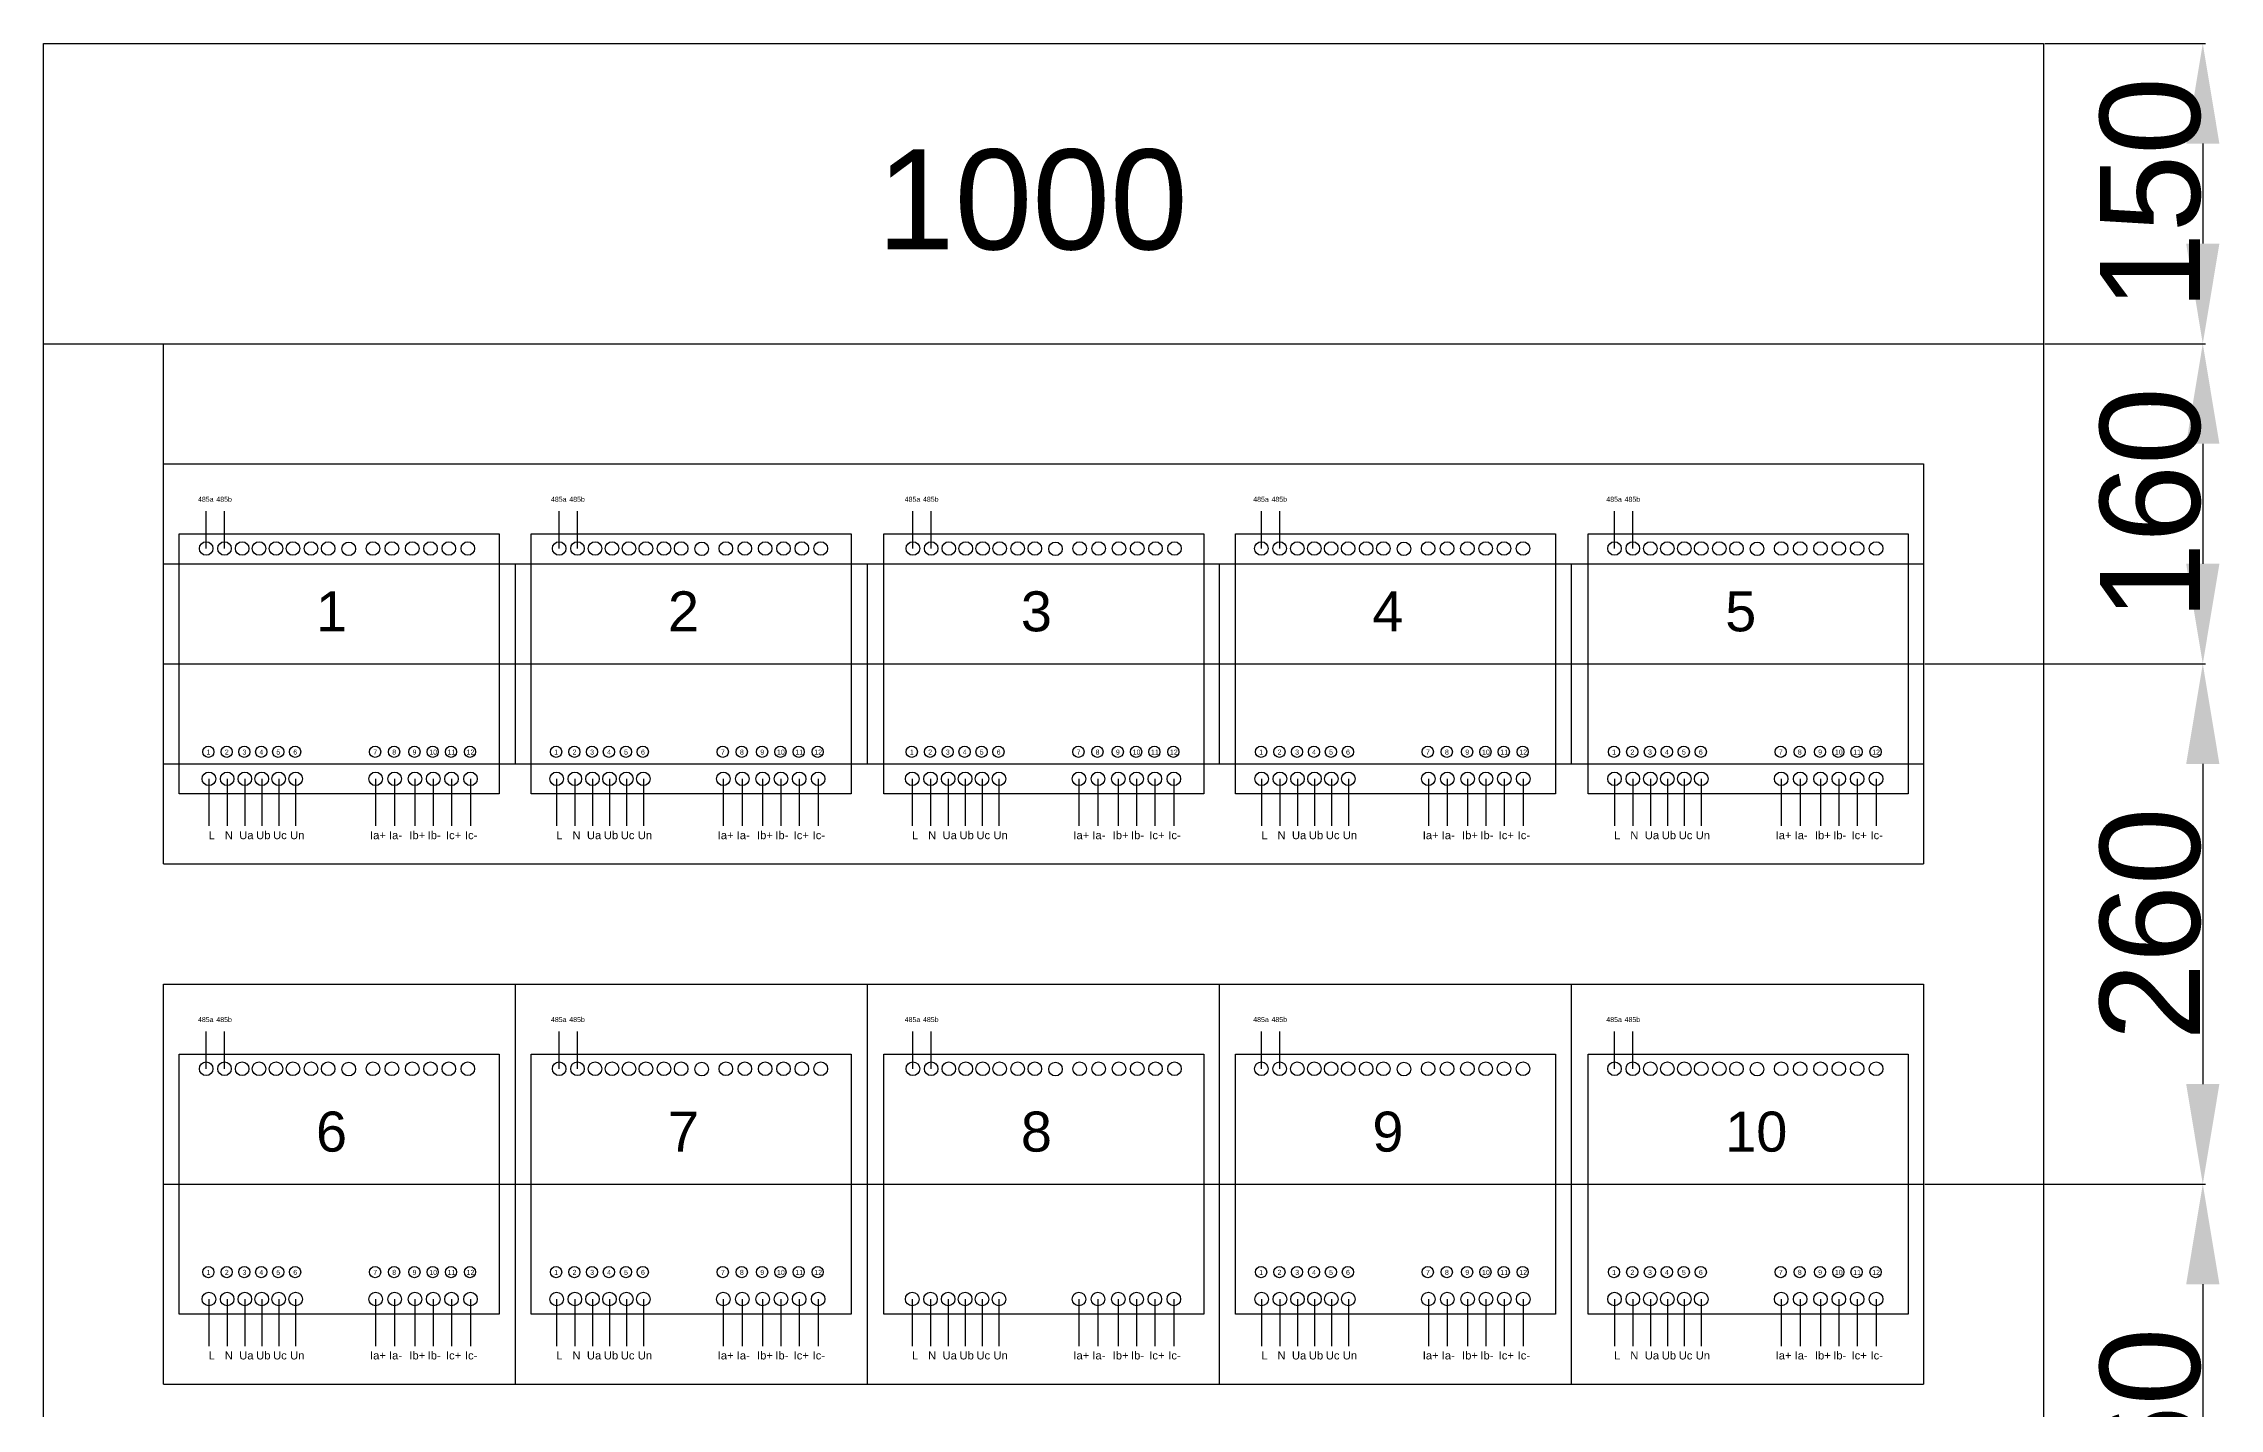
# Model space of a CAD drawing. Header units: millimetres. Extents: x 4250 to 10506, y 600 to 2800.
# Drawn here: x 4304 to 5392, y 2118 to 2800 of the extents above; entities that cross this region are included whole.
import ezdxf

# ---------------------------------------------------------------- set-up
doc = ezdxf.new("R2010")
doc.units = ezdxf.units.MM
doc.styles.get("Standard").update_dxf_attribs({"font": 'arial.ttf'})
doc.dimstyles.new('ISO-25', dxfattribs={"dimtxt": 2.5, "dimasz": 2.5, "dimexe": 1.25, "dimexo": 0.625, "dimtad": 1, "dimtxsty": 'Standard', "dimcen": 2.5, "dimadec": 0, "dimazin": 0, "dimtfac": 1, "dimtmove": 0, "dimatfit": 3, "dimfxl": 1, "dimarcsym": 0})

# ---------------------------------------------------------------- blocks, each defined once
blk = doc.blocks.new('*D3')
at = {"color": 0, "lineweight": -2, "transparency": 16777216}
for p, q in [((5304.4, 2799.8), (5384.6, 2799.8)), ((5383.3, 2749.8), (5383.3, 2699.8)), ((5304.4, 2649.8), (5384.6, 2649.8))]:
    blk.add_line(p, q, dxfattribs=at)
at = {"color": 0, "transparency": 16777216}
for points in [[(5375, 2749.8), (5391.6, 2749.8), (5383.3, 2799.8)], [(5375, 2699.8), (5391.6, 2699.8), (5383.3, 2649.8)]]:
    blk.add_solid(points, dxfattribs=at)
at = {"layer": 'Defpoints', "color": 0, "transparency": 16777216}
for p in [(5303.7, 2799.8), (5303.7, 2649.8), (5383.3, 2649.8)]:
    blk.add_point(p, dxfattribs=at)
at = {"color": 0, "transparency": 16777216, "insert": (5357.2, 2724.8), "char_height": 50, "attachment_point": 5, "rotation": 90}
blk.add_mtext('150', dxfattribs=at)
blk = doc.blocks.new('*D4')
at = {"color": 0, "lineweight": -2, "transparency": 16777216}
for p, q in [((5304.4, 2649.8), (5384.6, 2649.8)), ((5383.3, 2599.8), (5383.3, 2539.8)), ((5244.4, 2489.8), (5384.6, 2489.8))]:
    blk.add_line(p, q, dxfattribs=at)
at = {"color": 0, "transparency": 16777216}
for points in [[(5375, 2599.8), (5391.6, 2599.8), (5383.3, 2649.8)], [(5375, 2539.8), (5391.6, 2539.8), (5383.3, 2489.8)]]:
    blk.add_solid(points, dxfattribs=at)
at = {"layer": 'Defpoints', "color": 0, "transparency": 16777216}
for p in [(5303.7, 2649.8), (5243.7, 2489.8), (5383.3, 2489.8)]:
    blk.add_point(p, dxfattribs=at)
at = {"color": 0, "transparency": 16777216, "insert": (5357.2, 2569.8), "char_height": 50, "attachment_point": 5, "rotation": 90}
blk.add_mtext('160', dxfattribs=at)
blk = doc.blocks.new('*D5')
at = {"color": 0, "lineweight": -2, "transparency": 16777216}
for p, q in [((5244.4, 2489.8), (5384.6, 2489.8)), ((5383.3, 2439.8), (5383.3, 2279.8)), ((5244.4, 2229.8), (5384.6, 2229.8))]:
    blk.add_line(p, q, dxfattribs=at)
at = {"color": 0, "transparency": 16777216}
for points in [[(5375, 2439.8), (5391.6, 2439.8), (5383.3, 2489.8)], [(5375, 2279.8), (5391.6, 2279.8), (5383.3, 2229.8)]]:
    blk.add_solid(points, dxfattribs=at)
at = {"layer": 'Defpoints', "color": 0, "transparency": 16777216}
for p in [(5243.7, 2489.8), (5243.7, 2229.8), (5383.3, 2229.8)]:
    blk.add_point(p, dxfattribs=at)
at = {"color": 0, "transparency": 16777216, "insert": (5357.2, 2359.8), "char_height": 50, "attachment_point": 5, "rotation": 90}
blk.add_mtext('260', dxfattribs=at)
blk = doc.blocks.new('*D6')
at = {"color": 0, "lineweight": -2, "transparency": 16777216}
for p, q in [((5244.4, 2229.8), (5384.6, 2229.8)), ((5383.3, 2179.8), (5383.3, 2019.8)), ((5244.4, 1969.8), (5384.6, 1969.8))]:
    blk.add_line(p, q, dxfattribs=at)
at = {"color": 0, "transparency": 16777216}
for points in [[(5375, 2179.8), (5391.6, 2179.8), (5383.3, 2229.8)], [(5375, 2019.8), (5391.6, 2019.8), (5383.3, 1969.8)]]:
    blk.add_solid(points, dxfattribs=at)
at = {"layer": 'Defpoints', "color": 0, "transparency": 16777216}
for p in [(5243.7, 2229.8), (5243.7, 1969.8), (5383.3, 1969.8)]:
    blk.add_point(p, dxfattribs=at)
at = {"color": 0, "transparency": 16777216, "insert": (5357.2, 2099.8), "char_height": 50, "attachment_point": 5, "rotation": 90}
blk.add_mtext('260', dxfattribs=at)

msp = doc.modelspace()

# ---------------------------------------------------------------- linework, layer by layer
for p, q in [((4303.727, 599.808), (4303.727, 2799.808)), ((4303.727, 2799.808), (5303.727, 2799.808)), ((5303.727, 2799.808), (5303.727, 599.808)), ((4303.727, 2649.808), (5303.727, 2649.808)), ((4363.727, 2389.808), (4363.727, 2649.808)), ((4363.727, 2589.808), (5243.727, 2589.808)), ((5243.727, 2589.808), (5243.727, 2389.808)), ((4385.064, 2547.452), (4385.064, 2566.142)), ((4394.213, 2547.452), (4394.213, 2566.142)), ((4561.529, 2547.452), (4561.529, 2566.142)), ((4570.678, 2547.452), (4570.678, 2566.142)), ((4738.387, 2547.452), (4738.387, 2566.142)), ((4747.536, 2547.452), (4747.536, 2566.142)), ((4912.628, 2547.452), (4912.628, 2566.142)), ((4921.777, 2547.452), (4921.777, 2566.142)), ((5089.162, 2547.452), (5089.162, 2566.142)), ((5098.311, 2547.452), (5098.311, 2566.142)), ((4371.485, 2424.808), (4371.485, 2554.808)), ((4371.485, 2554.808), (4531.485, 2554.808)), ((4531.485, 2554.808), (4531.485, 2424.808)), ((4547.454, 2424.808), (4547.454, 2554.808)), ((4547.454, 2554.808), (4707.454, 2554.808)), ((4707.454, 2554.808), (4707.454, 2424.808)), ((4723.91, 2424.808), (4723.91, 2554.808)), ((4723.91, 2554.808), (4883.91, 2554.808)), ((4883.91, 2554.808), (4883.91, 2424.808)), ((4899.641, 2424.808), (4899.641, 2554.808)), ((4899.641, 2554.808), (5059.641, 2554.808)), ((5059.641, 2554.808), (5059.641, 2424.808)), ((5076.053, 2424.808), (5076.053, 2554.808)), ((5076.053, 2554.808), (5236.053, 2554.808)), ((5236.053, 2554.808), (5236.053, 2424.808)), ((4363.727, 2539.808), (5243.727, 2539.808)), ((4539.727, 2439.808), (4539.727, 2539.808)), ((4715.727, 2439.808), (4715.727, 2539.808)), ((4891.727, 2439.808), (4891.727, 2539.808)), ((5067.727, 2439.808), (5067.727, 2539.808)), ((4363.727, 2489.808), (5243.727, 2489.808)), ((4363.727, 2439.808), (5243.727, 2439.808)), ((4386.409, 2432.362), (4386.409, 2408.782)), ((4395.558, 2432.362), (4395.558, 2408.782)), ((4404.369, 2432.362), (4404.369, 2408.782)), ((4412.84, 2432.362), (4412.84, 2408.782)), ((4421.312, 2432.362), (4421.312, 2408.782)), ((4429.783, 2432.362), (4429.783, 2408.782)), ((4469.768, 2432.362), (4469.768, 2408.782)), ((4479.257, 2432.362), (4479.257, 2408.782)), ((4489.422, 2432.362), (4489.422, 2408.782)), ((4498.572, 2432.362), (4498.572, 2408.782)), ((4507.721, 2432.362), (4507.721, 2408.782)), ((4517.209, 2432.362), (4517.209, 2408.782)), ((4560.244, 2432.362), (4560.244, 2408.782)), ((4569.393, 2432.362), (4569.393, 2408.782)), ((4578.203, 2432.362), (4578.203, 2408.782)), ((4586.675, 2432.362), (4586.675, 2408.782)), ((4595.146, 2432.362), (4595.146, 2408.782)), ((4603.618, 2432.362), (4603.618, 2408.782)), ((4643.603, 2432.362), (4643.603, 2408.782)), ((4653.091, 2432.362), (4653.091, 2408.782)), ((4663.257, 2432.362), (4663.257, 2408.782)), ((4672.406, 2432.362), (4672.406, 2408.782)), ((4681.555, 2432.362), (4681.555, 2408.782)), ((4691.043, 2432.362), (4691.043, 2408.782)), ((4738.063, 2432.362), (4738.063, 2408.782)), ((4747.212, 2432.362), (4747.212, 2408.782)), ((4756.022, 2432.362), (4756.022, 2408.782)), ((4764.494, 2432.362), (4764.494, 2408.782)), ((4772.965, 2432.362), (4772.965, 2408.782)), ((4781.437, 2432.362), (4781.437, 2408.782)), ((4821.422, 2432.362), (4821.422, 2408.782)), ((4830.91, 2432.362), (4830.91, 2408.782)), ((4841.076, 2432.362), (4841.076, 2408.782)), ((4850.225, 2432.362), (4850.225, 2408.782)), ((4859.374, 2432.362), (4859.374, 2408.782)), ((4868.862, 2432.362), (4868.862, 2408.782)), ((4912.736, 2432.362), (4912.736, 2408.782)), ((4921.885, 2432.362), (4921.885, 2408.782)), ((4930.696, 2432.362), (4930.696, 2408.782)), ((4939.167, 2432.362), (4939.167, 2408.782)), ((4947.639, 2432.362), (4947.639, 2408.782)), ((4956.11, 2432.362), (4956.11, 2408.782)), ((4996.096, 2432.362), (4996.096, 2408.782)), ((5005.584, 2432.362), (5005.584, 2408.782)), ((5015.749, 2432.362), (5015.749, 2408.782)), ((5024.899, 2432.362), (5024.899, 2408.782)), ((5034.048, 2432.362), (5034.048, 2408.782)), ((5043.536, 2432.362), (5043.536, 2408.782)), ((5089.162, 2432.362), (5089.162, 2408.782)), ((5098.311, 2432.362), (5098.311, 2408.782)), ((5107.122, 2432.362), (5107.122, 2408.782)), ((5115.593, 2432.362), (5115.593, 2408.782)), ((5124.065, 2432.362), (5124.065, 2408.782)), ((5132.536, 2432.362), (5132.536, 2408.782)), ((5172.521, 2432.362), (5172.521, 2408.782)), ((5182.01, 2432.362), (5182.01, 2408.782)), ((5192.175, 2432.362), (5192.175, 2408.782)), ((5201.324, 2432.362), (5201.324, 2408.782)), ((5210.474, 2432.362), (5210.474, 2408.782)), ((5219.962, 2432.362), (5219.962, 2408.782)), ((4531.485, 2424.808), (4371.485, 2424.808)), ((4707.454, 2424.808), (4547.454, 2424.808)), ((4883.91, 2424.808), (4723.91, 2424.808)), ((5059.641, 2424.808), (4899.641, 2424.808)), ((5236.053, 2424.808), (5076.053, 2424.808)), ((4363.727, 2389.808), (5243.727, 2389.808)), ((4363.727, 2129.808), (4363.727, 2329.808)), ((4363.727, 2329.808), (5243.727, 2329.808)), ((4539.727, 2129.808), (4539.727, 2329.808)), ((4715.727, 2129.808), (4715.727, 2329.808)), ((4891.727, 2129.808), (4891.727, 2329.808)), ((5067.727, 2129.808), (5067.727, 2329.808)), ((5243.727, 2329.808), (5243.727, 2129.808)), ((4385.064, 2287.452), (4385.064, 2306.142)), ((4394.213, 2287.452), (4394.213, 2306.142)), ((4561.529, 2287.452), (4561.529, 2306.142)), ((4570.678, 2287.452), (4570.678, 2306.142)), ((4738.387, 2287.452), (4738.387, 2306.142)), ((4747.536, 2287.452), (4747.536, 2306.142)), ((4912.628, 2287.452), (4912.628, 2306.142)), ((4921.777, 2287.452), (4921.777, 2306.142)), ((5089.162, 2287.452), (5089.162, 2306.142)), ((5098.311, 2287.452), (5098.311, 2306.142)), ((4371.485, 2164.808), (4371.485, 2294.808)), ((4371.485, 2294.808), (4531.485, 2294.808)), ((4371.485, 2294.808), (4531.485, 2294.808)), ((4531.485, 2294.808), (4531.485, 2164.808)), ((4531.485, 2294.808), (4531.485, 2164.808)), ((4547.454, 2164.808), (4547.454, 2294.808)), ((4547.454, 2294.808), (4707.454, 2294.808)), ((4707.454, 2294.808), (4707.454, 2164.808)), ((4723.91, 2164.808), (4723.91, 2294.808)), ((4723.91, 2294.808), (4883.91, 2294.808)), ((4883.91, 2294.808), (4883.91, 2164.808)), ((4899.641, 2164.808), (4899.641, 2294.808)), ((4899.641, 2294.808), (5059.641, 2294.808)), ((5059.641, 2294.808), (5059.641, 2164.808)), ((5076.053, 2164.808), (5076.053, 2294.808)), ((5076.053, 2294.808), (5236.053, 2294.808)), ((5236.053, 2294.808), (5236.053, 2164.808)), ((4539.727, 2179.808), (4539.727, 2279.808)), ((4715.727, 2179.808), (4715.727, 2279.808)), ((4891.727, 2179.808), (4891.727, 2279.808)), ((5067.727, 2179.808), (5067.727, 2279.808)), ((4363.727, 2229.808), (5243.727, 2229.808)), ((4386.409, 2172.362), (4386.409, 2148.782)), ((4395.558, 2172.362), (4395.558, 2148.782)), ((4404.369, 2172.362), (4404.369, 2148.782)), ((4412.84, 2172.362), (4412.84, 2148.782)), ((4421.312, 2172.362), (4421.312, 2148.782)), ((4429.783, 2172.362), (4429.783, 2148.782)), ((4469.768, 2172.362), (4469.768, 2148.782)), ((4479.257, 2172.362), (4479.257, 2148.782)), ((4489.422, 2172.362), (4489.422, 2148.782)), ((4498.572, 2172.362), (4498.572, 2148.782)), ((4507.721, 2172.362), (4507.721, 2148.782)), ((4517.209, 2172.362), (4517.209, 2148.782)), ((4560.244, 2172.362), (4560.244, 2148.782)), ((4569.393, 2172.362), (4569.393, 2148.782)), ((4578.203, 2172.362), (4578.203, 2148.782)), ((4586.675, 2172.362), (4586.675, 2148.782)), ((4595.146, 2172.362), (4595.146, 2148.782)), ((4603.618, 2172.362), (4603.618, 2148.782)), ((4643.603, 2172.362), (4643.603, 2148.782)), ((4653.091, 2172.362), (4653.091, 2148.782)), ((4663.257, 2172.362), (4663.257, 2148.782)), ((4672.406, 2172.362), (4672.406, 2148.782)), ((4681.555, 2172.362), (4681.555, 2148.782)), ((4691.043, 2172.362), (4691.043, 2148.782)), ((4738.063, 2172.362), (4738.063, 2148.782)), ((4747.212, 2172.362), (4747.212, 2148.782)), ((4756.022, 2172.362), (4756.022, 2148.782)), ((4764.494, 2172.362), (4764.494, 2148.782)), ((4772.965, 2172.362), (4772.965, 2148.782)), ((4781.437, 2172.362), (4781.437, 2148.782)), ((4821.422, 2172.362), (4821.422, 2148.782)), ((4830.91, 2172.362), (4830.91, 2148.782)), ((4841.076, 2172.362), (4841.076, 2148.782)), ((4850.225, 2172.362), (4850.225, 2148.782)), ((4859.374, 2172.362), (4859.374, 2148.782)), ((4868.862, 2172.362), (4868.862, 2148.782)), ((4912.736, 2172.362), (4912.736, 2148.782)), ((4921.885, 2172.362), (4921.885, 2148.782)), ((4930.696, 2172.362), (4930.696, 2148.782)), ((4939.167, 2172.362), (4939.167, 2148.782)), ((4947.639, 2172.362), (4947.639, 2148.782)), ((4956.11, 2172.362), (4956.11, 2148.782)), ((4996.096, 2172.362), (4996.096, 2148.782)), ((5005.584, 2172.362), (5005.584, 2148.782)), ((5015.749, 2172.362), (5015.749, 2148.782)), ((5024.899, 2172.362), (5024.899, 2148.782)), ((5034.048, 2172.362), (5034.048, 2148.782)), ((5043.536, 2172.362), (5043.536, 2148.782)), ((5089.162, 2172.362), (5089.162, 2148.782)), ((5098.311, 2172.362), (5098.311, 2148.782)), ((5107.122, 2172.362), (5107.122, 2148.782)), ((5115.593, 2172.362), (5115.593, 2148.782)), ((5124.065, 2172.362), (5124.065, 2148.782)), ((5132.536, 2172.362), (5132.536, 2148.782)), ((5172.521, 2172.362), (5172.521, 2148.782)), ((5182.01, 2172.362), (5182.01, 2148.782)), ((5192.175, 2172.362), (5192.175, 2148.782)), ((5201.324, 2172.362), (5201.324, 2148.782)), ((5210.474, 2172.362), (5210.474, 2148.782)), ((5219.962, 2172.362), (5219.962, 2148.782)), ((4531.485, 2164.808), (4371.485, 2164.808)), ((4531.485, 2164.808), (4371.485, 2164.808)), ((4707.454, 2164.808), (4547.454, 2164.808)), ((4883.91, 2164.808), (4723.91, 2164.808)), ((5059.641, 2164.808), (4899.641, 2164.808)), ((5236.053, 2164.808), (5076.053, 2164.808)), ((4363.727, 2129.808), (5243.727, 2129.808))]:
    msp.add_line(p, q)
for centre, radius in [((4385.064, 2547.452), 3.389), ((4394.213, 2547.452), 3.389), ((4403.023, 2547.452), 3.389), ((4411.495, 2547.452), 3.389), ((4419.966, 2547.452), 3.389), ((4428.438, 2547.452), 3.389), ((4437.469, 2547.452), 3.389), ((4446.046, 2547.452), 3.389), ((4456.339, 2547.28), 3.389), ((4468.423, 2547.452), 3.389), ((4477.911, 2547.452), 3.389), ((4488.077, 2547.452), 3.389), ((4497.226, 2547.452), 3.389), ((4506.375, 2547.452), 3.389), ((4515.863, 2547.452), 3.389), ((4561.529, 2547.452), 3.389), ((4570.678, 2547.452), 3.389), ((4579.489, 2547.452), 3.389), ((4587.96, 2547.452), 3.389), ((4596.431, 2547.452), 3.389), ((4604.903, 2547.452), 3.389), ((4613.934, 2547.452), 3.389), ((4622.512, 2547.452), 3.389), ((4632.804, 2547.28), 3.389), ((4644.888, 2547.452), 3.389), ((4654.376, 2547.452), 3.389), ((4664.542, 2547.452), 3.389), ((4673.691, 2547.452), 3.389), ((4682.841, 2547.452), 3.389), ((4692.329, 2547.452), 3.389), ((4738.387, 2547.452), 3.389), ((4747.536, 2547.452), 3.389), ((4756.346, 2547.452), 3.389), ((4764.818, 2547.452), 3.389), ((4773.289, 2547.452), 3.389), ((4781.76, 2547.452), 3.389), ((4790.792, 2547.452), 3.389), ((4799.369, 2547.452), 3.389), ((4809.662, 2547.28), 3.389), ((4821.746, 2547.452), 3.389), ((4831.234, 2547.452), 3.389), ((4841.4, 2547.452), 3.389), ((4850.549, 2547.452), 3.389), ((4859.698, 2547.452), 3.389), ((4869.186, 2547.452), 3.389), ((4912.628, 2547.452), 3.389), ((4921.777, 2547.452), 3.389), ((4930.587, 2547.452), 3.389), ((4939.059, 2547.452), 3.389), ((4947.53, 2547.452), 3.389), ((4956.002, 2547.452), 3.389), ((4965.033, 2547.452), 3.389), ((4973.61, 2547.452), 3.389), ((4983.903, 2547.28), 3.389), ((4995.987, 2547.452), 3.389), ((5005.475, 2547.452), 3.389), ((5015.641, 2547.452), 3.389), ((5024.79, 2547.452), 3.389), ((5033.939, 2547.452), 3.389), ((5043.427, 2547.452), 3.389), ((5089.162, 2547.452), 3.389), ((5098.311, 2547.452), 3.389), ((5107.122, 2547.452), 3.389), ((5115.593, 2547.452), 3.389), ((5124.065, 2547.452), 3.389), ((5132.536, 2547.452), 3.389), ((5141.567, 2547.452), 3.389), ((5150.145, 2547.452), 3.389), ((5160.438, 2547.28), 3.389), ((5172.521, 2547.452), 3.389), ((5182.01, 2547.452), 3.389), ((5192.175, 2547.452), 3.389), ((5201.324, 2547.452), 3.389), ((5210.474, 2547.452), 3.389), ((5219.962, 2547.452), 3.389), ((4386.152, 2445.846), 2.807), ((4395.301, 2445.846), 2.807), ((4404.111, 2445.846), 2.807), ((4412.583, 2445.846), 2.807), ((4421.054, 2445.846), 2.807), ((4429.526, 2445.846), 2.807), ((4469.511, 2445.846), 2.807), ((4478.999, 2445.846), 2.807), ((4489.165, 2445.846), 2.807), ((4498.314, 2445.846), 2.807), ((4507.463, 2445.846), 2.807), ((4516.951, 2445.846), 2.807), ((4559.986, 2445.846), 2.807), ((4569.136, 2445.846), 2.807), ((4577.946, 2445.846), 2.807), ((4586.417, 2445.846), 2.807), ((4594.889, 2445.846), 2.807), ((4603.36, 2445.846), 2.807), ((4643.346, 2445.846), 2.807), ((4652.834, 2445.846), 2.807), ((4663, 2445.846), 2.807), ((4672.149, 2445.846), 2.807), ((4681.298, 2445.846), 2.807), ((4690.786, 2445.846), 2.807), ((4737.805, 2445.846), 2.807), ((4746.955, 2445.846), 2.807), ((4755.765, 2445.846), 2.807), ((4764.236, 2445.846), 2.807), ((4772.708, 2445.846), 2.807), ((4781.179, 2445.846), 2.807), ((4821.165, 2445.846), 2.807), ((4830.653, 2445.846), 2.807), ((4840.819, 2445.846), 2.807), ((4849.968, 2445.846), 2.807), ((4859.117, 2445.846), 2.807), ((4868.605, 2445.846), 2.807), ((4912.479, 2445.846), 2.807), ((4921.628, 2445.846), 2.807), ((4930.438, 2445.846), 2.807), ((4938.91, 2445.846), 2.807), ((4947.381, 2445.846), 2.807), ((4955.853, 2445.846), 2.807), ((4995.838, 2445.846), 2.807), ((5005.326, 2445.846), 2.807), ((5015.492, 2445.846), 2.807), ((5024.641, 2445.846), 2.807), ((5033.79, 2445.846), 2.807), ((5043.278, 2445.846), 2.807), ((5088.905, 2445.846), 2.807), ((5098.054, 2445.846), 2.807), ((5106.864, 2445.846), 2.807), ((5115.336, 2445.846), 2.807), ((5123.807, 2445.846), 2.807), ((5132.279, 2445.846), 2.807), ((5172.264, 2445.846), 2.807), ((5181.752, 2445.846), 2.807), ((5191.918, 2445.846), 2.807), ((5201.067, 2445.846), 2.807), ((5210.216, 2445.846), 2.807), ((5219.704, 2445.846), 2.807), ((4386.409, 2432.362), 3.389), ((4395.558, 2432.362), 3.389), ((4404.369, 2432.362), 3.389), ((4412.84, 2432.362), 3.389), ((4421.312, 2432.362), 3.389), ((4429.783, 2432.362), 3.389), ((4469.768, 2432.362), 3.389), ((4479.257, 2432.362), 3.389), ((4489.422, 2432.362), 3.389), ((4498.572, 2432.362), 3.389), ((4507.721, 2432.362), 3.389), ((4517.209, 2432.362), 3.389), ((4560.244, 2432.362), 3.389), ((4569.393, 2432.362), 3.389), ((4578.203, 2432.362), 3.389), ((4586.675, 2432.362), 3.389), ((4595.146, 2432.362), 3.389), ((4603.618, 2432.362), 3.389), ((4643.603, 2432.362), 3.389), ((4653.091, 2432.362), 3.389), ((4663.257, 2432.362), 3.389), ((4672.406, 2432.362), 3.389), ((4681.555, 2432.362), 3.389), ((4691.043, 2432.362), 3.389), ((4738.063, 2432.362), 3.389), ((4747.212, 2432.362), 3.389), ((4756.022, 2432.362), 3.389), ((4764.494, 2432.362), 3.389), ((4772.965, 2432.362), 3.389), ((4781.437, 2432.362), 3.389), ((4821.422, 2432.362), 3.389), ((4830.91, 2432.362), 3.389), ((4841.076, 2432.362), 3.389), ((4850.225, 2432.362), 3.389), ((4859.374, 2432.362), 3.389), ((4868.862, 2432.362), 3.389), ((4912.736, 2432.362), 3.389), ((4921.885, 2432.362), 3.389), ((4930.696, 2432.362), 3.389), ((4939.167, 2432.362), 3.389), ((4947.639, 2432.362), 3.389), ((4956.11, 2432.362), 3.389), ((4996.096, 2432.362), 3.389), ((5005.584, 2432.362), 3.389), ((5015.749, 2432.362), 3.389), ((5024.899, 2432.362), 3.389), ((5034.048, 2432.362), 3.389), ((5043.536, 2432.362), 3.389), ((5089.162, 2432.362), 3.389), ((5098.311, 2432.362), 3.389), ((5107.122, 2432.362), 3.389), ((5115.593, 2432.362), 3.389), ((5124.065, 2432.362), 3.389), ((5132.536, 2432.362), 3.389), ((5172.521, 2432.362), 3.389), ((5182.01, 2432.362), 3.389), ((5192.175, 2432.362), 3.389), ((5201.324, 2432.362), 3.389), ((5210.474, 2432.362), 3.389), ((5219.962, 2432.362), 3.389), ((4385.064, 2287.452), 3.389), ((4394.213, 2287.452), 3.389), ((4403.023, 2287.452), 3.389), ((4411.495, 2287.452), 3.389), ((4419.966, 2287.452), 3.389), ((4428.438, 2287.452), 3.389), ((4437.469, 2287.452), 3.389), ((4446.046, 2287.452), 3.389), ((4456.339, 2287.28), 3.389), ((4468.423, 2287.452), 3.389), ((4477.911, 2287.452), 3.389), ((4488.077, 2287.452), 3.389), ((4497.226, 2287.452), 3.389), ((4506.375, 2287.452), 3.389), ((4515.863, 2287.452), 3.389), ((4561.529, 2287.452), 3.389), ((4570.678, 2287.452), 3.389), ((4579.489, 2287.452), 3.389), ((4587.96, 2287.452), 3.389), ((4596.431, 2287.452), 3.389), ((4604.903, 2287.452), 3.389), ((4613.934, 2287.452), 3.389), ((4622.512, 2287.452), 3.389), ((4632.804, 2287.28), 3.389), ((4644.888, 2287.452), 3.389), ((4654.376, 2287.452), 3.389), ((4664.542, 2287.452), 3.389), ((4673.691, 2287.452), 3.389), ((4682.841, 2287.452), 3.389), ((4692.329, 2287.452), 3.389), ((4738.387, 2287.452), 3.389), ((4747.536, 2287.452), 3.389), ((4756.346, 2287.452), 3.389), ((4764.818, 2287.452), 3.389), ((4773.289, 2287.452), 3.389), ((4781.76, 2287.452), 3.389), ((4790.792, 2287.452), 3.389), ((4799.369, 2287.452), 3.389), ((4809.662, 2287.28), 3.389), ((4821.746, 2287.452), 3.389), ((4831.234, 2287.452), 3.389), ((4841.4, 2287.452), 3.389), ((4850.549, 2287.452), 3.389), ((4859.698, 2287.452), 3.389), ((4869.186, 2287.452), 3.389), ((4912.628, 2287.452), 3.389), ((4921.777, 2287.452), 3.389), ((4930.587, 2287.452), 3.389), ((4939.059, 2287.452), 3.389), ((4947.53, 2287.452), 3.389), ((4956.002, 2287.452), 3.389), ((4965.033, 2287.452), 3.389), ((4973.61, 2287.452), 3.389), ((4983.903, 2287.28), 3.389), ((4995.987, 2287.452), 3.389), ((5005.475, 2287.452), 3.389), ((5015.641, 2287.452), 3.389), ((5024.79, 2287.452), 3.389), ((5033.939, 2287.452), 3.389), ((5043.427, 2287.452), 3.389), ((5089.162, 2287.452), 3.389), ((5098.311, 2287.452), 3.389), ((5107.122, 2287.452), 3.389), ((5115.593, 2287.452), 3.389), ((5124.065, 2287.452), 3.389), ((5132.536, 2287.452), 3.389), ((5141.567, 2287.452), 3.389), ((5150.145, 2287.452), 3.389), ((5160.438, 2287.28), 3.389), ((5172.521, 2287.452), 3.389), ((5182.01, 2287.452), 3.389), ((5192.175, 2287.452), 3.389), ((5201.324, 2287.452), 3.389), ((5210.474, 2287.452), 3.389), ((5219.962, 2287.452), 3.389), ((4386.152, 2185.846), 2.807), ((4395.301, 2185.846), 2.807), ((4404.111, 2185.846), 2.807), ((4412.583, 2185.846), 2.807), ((4421.054, 2185.846), 2.807), ((4429.526, 2185.846), 2.807), ((4469.511, 2185.846), 2.807), ((4478.999, 2185.846), 2.807), ((4489.165, 2185.846), 2.807), ((4498.314, 2185.846), 2.807), ((4507.463, 2185.846), 2.807), ((4516.951, 2185.846), 2.807), ((4559.986, 2185.846), 2.807), ((4569.136, 2185.846), 2.807), ((4577.946, 2185.846), 2.807), ((4586.417, 2185.846), 2.807), ((4594.889, 2185.846), 2.807), ((4603.36, 2185.846), 2.807), ((4643.346, 2185.846), 2.807), ((4652.834, 2185.846), 2.807), ((4663, 2185.846), 2.807), ((4672.149, 2185.846), 2.807), ((4681.298, 2185.846), 2.807), ((4690.786, 2185.846), 2.807), ((4912.479, 2185.846), 2.807), ((4921.628, 2185.846), 2.807), ((4930.438, 2185.846), 2.807), ((4938.91, 2185.846), 2.807), ((4947.381, 2185.846), 2.807), ((4955.853, 2185.846), 2.807), ((4995.838, 2185.846), 2.807), ((5005.326, 2185.846), 2.807), ((5015.492, 2185.846), 2.807), ((5024.641, 2185.846), 2.807), ((5033.79, 2185.846), 2.807), ((5043.278, 2185.846), 2.807), ((5088.905, 2185.846), 2.807), ((5098.054, 2185.846), 2.807), ((5106.864, 2185.846), 2.807), ((5115.336, 2185.846), 2.807), ((5123.807, 2185.846), 2.807), ((5132.279, 2185.846), 2.807), ((5172.264, 2185.846), 2.807), ((5181.752, 2185.846), 2.807), ((5191.918, 2185.846), 2.807), ((5201.067, 2185.846), 2.807), ((5210.216, 2185.846), 2.807), ((5219.704, 2185.846), 2.807), ((4386.409, 2172.362), 3.389), ((4395.558, 2172.362), 3.389), ((4404.369, 2172.362), 3.389), ((4412.84, 2172.362), 3.389), ((4421.312, 2172.362), 3.389), ((4429.783, 2172.362), 3.389), ((4469.768, 2172.362), 3.389), ((4479.257, 2172.362), 3.389), ((4489.422, 2172.362), 3.389), ((4498.572, 2172.362), 3.389), ((4507.721, 2172.362), 3.389), ((4517.209, 2172.362), 3.389), ((4560.244, 2172.362), 3.389), ((4569.393, 2172.362), 3.389), ((4578.203, 2172.362), 3.389), ((4586.675, 2172.362), 3.389), ((4595.146, 2172.362), 3.389), ((4603.618, 2172.362), 3.389), ((4643.603, 2172.362), 3.389), ((4653.091, 2172.362), 3.389), ((4663.257, 2172.362), 3.389), ((4672.406, 2172.362), 3.389), ((4681.555, 2172.362), 3.389), ((4691.043, 2172.362), 3.389), ((4738.063, 2172.362), 3.389), ((4747.212, 2172.362), 3.389), ((4756.022, 2172.362), 3.389), ((4764.494, 2172.362), 3.389), ((4772.965, 2172.362), 3.389), ((4781.437, 2172.362), 3.389), ((4821.422, 2172.362), 3.389), ((4830.91, 2172.362), 3.389), ((4841.076, 2172.362), 3.389), ((4850.225, 2172.362), 3.389), ((4859.374, 2172.362), 3.389), ((4868.862, 2172.362), 3.389), ((4912.736, 2172.362), 3.389), ((4921.885, 2172.362), 3.389), ((4930.696, 2172.362), 3.389), ((4939.167, 2172.362), 3.389), ((4947.639, 2172.362), 3.389), ((4956.11, 2172.362), 3.389), ((4996.096, 2172.362), 3.389), ((5005.584, 2172.362), 3.389), ((5015.749, 2172.362), 3.389), ((5024.899, 2172.362), 3.389), ((5034.048, 2172.362), 3.389), ((5043.536, 2172.362), 3.389), ((5089.162, 2172.362), 3.389), ((5098.311, 2172.362), 3.389), ((5107.122, 2172.362), 3.389), ((5115.593, 2172.362), 3.389), ((5124.065, 2172.362), 3.389), ((5132.536, 2172.362), 3.389), ((5172.521, 2172.362), 3.389), ((5182.01, 2172.362), 3.389), ((5192.175, 2172.362), 3.389), ((5201.324, 2172.362), 3.389), ((5210.474, 2172.362), 3.389), ((5219.962, 2172.362), 3.389)]:
    msp.add_circle(centre, radius)

# ---------------------------------------------------------------- texts
at = {"attachment_point": 1}
for s, width, insert, char_height in [('485a', 6.08527, (4380.981, 2573.305), 2.5), ('485b', 6.08527, (4390.13, 2573.305), 2.5), ('485a', 6.08527, (4557.446, 2573.305), 2.5), ('485b', 6.08527, (4566.595, 2573.305), 2.5), ('485a', 6.08527, (4734.304, 2573.305), 2.5), ('485b', 6.08527, (4743.453, 2573.305), 2.5), ('485a', 6.08527, (4908.545, 2573.305), 2.5), ('485b', 6.08527, (4917.694, 2573.305), 2.5), ('485a', 6.08527, (5085.079, 2573.305), 2.5), ('485b', 6.08527, (5094.228, 2573.305), 2.5), ('1', 33.94934, (4439.956, 2526.051), 20), ('2', 33.94934, (4615.925, 2526.051), 20), ('3', 33.94934, (4792.381, 2526.051), 20), ('4', 33.94934, (4968.112, 2526.051), 20), ('5', 33.94934, (5144.524, 2526.051), 20), ('1', 3.30507, (4385.233, 2446.954), 2.5), ('2', 3.30507, (4394.382, 2446.954), 2.5), ('3', 3.30507, (4403.193, 2446.954), 2.5), ('4', 3.30507, (4411.664, 2446.954), 2.5), ('5', 3.30507, (4420.136, 2446.954), 2.5), ('6', 3.30507, (4428.607, 2446.954), 2.5), ('7', 3.30507, (4468.592, 2446.954), 2.5), ('8', 3.30507, (4478.08, 2446.954), 2.5), ('9', 3.30507, (4488.246, 2446.954), 2.5), ('10', 3.30507, (4496.619, 2446.954), 2.5), ('11', 3.30507, (4505.768, 2446.954), 2.5), ('12', 3.30507, (4515.256, 2446.954), 2.5), ('1', 3.30507, (4559.068, 2446.954), 2.5), ('2', 3.30507, (4568.217, 2446.954), 2.5), ('3', 3.30507, (4577.027, 2446.954), 2.5), ('4', 3.30507, (4585.499, 2446.954), 2.5), ('5', 3.30507, (4593.97, 2446.954), 2.5), ('6', 3.30507, (4602.442, 2446.954), 2.5), ('7', 3.30507, (4642.427, 2446.954), 2.5), ('8', 3.30507, (4651.915, 2446.954), 2.5), ('9', 3.30507, (4662.081, 2446.954), 2.5), ('10', 3.30507, (4670.454, 2446.954), 2.5), ('11', 3.30507, (4679.603, 2446.954), 2.5), ('12', 3.30507, (4689.091, 2446.954), 2.5), ('1', 3.30507, (4736.887, 2446.954), 2.5), ('2', 3.30507, (4746.036, 2446.954), 2.5), ('3', 3.30507, (4754.846, 2446.954), 2.5), ('4', 3.30507, (4763.318, 2446.954), 2.5), ('5', 3.30507, (4771.789, 2446.954), 2.5), ('6', 3.30507, (4780.261, 2446.954), 2.5), ('7', 3.30507, (4820.246, 2446.954), 2.5), ('8', 3.30507, (4829.734, 2446.954), 2.5), ('9', 3.30507, (4839.9, 2446.954), 2.5), ('10', 3.30507, (4848.273, 2446.954), 2.5), ('11', 3.30507, (4857.422, 2446.954), 2.5), ('12', 3.30507, (4866.91, 2446.954), 2.5), ('1', 3.30507, (4911.56, 2446.954), 2.5), ('2', 3.30507, (4920.709, 2446.954), 2.5), ('3', 3.30507, (4929.52, 2446.954), 2.5), ('4', 3.30507, (4937.991, 2446.954), 2.5), ('5', 3.30507, (4946.463, 2446.954), 2.5), ('6', 3.30507, (4954.934, 2446.954), 2.5), ('7', 3.30507, (4994.919, 2446.954), 2.5), ('8', 3.30507, (5004.407, 2446.954), 2.5), ('9', 3.30507, (5014.573, 2446.954), 2.5), ('10', 3.30507, (5022.946, 2446.954), 2.5), ('11', 3.30507, (5032.095, 2446.954), 2.5), ('12', 3.30507, (5041.583, 2446.954), 2.5), ('1', 3.30507, (5087.986, 2446.954), 2.5), ('2', 3.30507, (5097.135, 2446.954), 2.5), ('3', 3.30507, (5105.946, 2446.954), 2.5), ('4', 3.30507, (5114.417, 2446.954), 2.5), ('5', 3.30507, (5122.888, 2446.954), 2.5), ('6', 3.30507, (5131.36, 2446.954), 2.5), ('7', 3.30507, (5171.345, 2446.954), 2.5), ('8', 3.30507, (5180.833, 2446.954), 2.5), ('9', 3.30507, (5190.999, 2446.954), 2.5), ('10', 3.30507, (5199.372, 2446.954), 2.5), ('11', 3.30507, (5208.521, 2446.954), 2.5), ('12', 3.30507, (5218.009, 2446.954), 2.5), ('L', 6.08527, (4386.268, 2406.183), 4), ('N', 6.08527, (4394.316, 2406.183), 4), ('Ua', 6.08527, (4401.585, 2406.183), 4), ('Ub', 6.08527, (4410.057, 2406.183), 4), ('Uc', 6.08527, (4418.528, 2406.183), 4), ('Un', 6.08527, (4427, 2406.183), 4), ('Ia+', 6.08527, (4466.985, 2406.183), 4), ('Ia-', 6.08527, (4476.473, 2406.183), 4), ('Ib+', 6.08527, (4486.639, 2406.183), 4), ('Ib-', 6.08527, (4495.788, 2406.183), 4), ('Ic+', 6.08527, (4504.937, 2406.183), 4), ('Ic-', 6.08527, (4514.425, 2406.183), 4), ('L', 6.08527, (4560.103, 2406.183), 4), ('N', 6.08527, (4568.151, 2406.183), 4), ('Ua', 6.08527, (4575.42, 2406.183), 4), ('Ub', 6.08527, (4583.891, 2406.183), 4), ('Uc', 6.08527, (4592.363, 2406.183), 4), ('Un', 6.08527, (4600.834, 2406.183), 4), ('Ia+', 6.08527, (4640.82, 2406.183), 4), ('Ia-', 6.08527, (4650.308, 2406.183), 4), ('Ib+', 6.08527, (4660.474, 2406.183), 4), ('Ib-', 6.08527, (4669.623, 2406.183), 4), ('Ic+', 6.08527, (4678.772, 2406.183), 4), ('Ic-', 6.08527, (4688.26, 2406.183), 4), ('L', 6.08527, (4737.922, 2406.183), 4), ('N', 6.08527, (4745.97, 2406.183), 4), ('Ua', 6.08527, (4753.239, 2406.183), 4), ('Ub', 6.08527, (4761.71, 2406.183), 4), ('Uc', 6.08527, (4770.182, 2406.183), 4), ('Un', 6.08527, (4778.653, 2406.183), 4), ('Ia+', 6.08527, (4818.639, 2406.183), 4), ('Ia-', 6.08527, (4828.127, 2406.183), 4), ('Ib+', 6.08527, (4838.293, 2406.183), 4), ('Ib-', 6.08527, (4847.442, 2406.183), 4), ('Ic+', 6.08527, (4856.591, 2406.183), 4), ('Ic-', 6.08527, (4866.079, 2406.183), 4), ('L', 6.08527, (4912.595, 2406.183), 4), ('N', 6.08527, (4920.644, 2406.183), 4), ('Ua', 6.08527, (4927.912, 2406.183), 4), ('Ub', 6.08527, (4936.384, 2406.183), 4), ('Uc', 6.08527, (4944.855, 2406.183), 4), ('Un', 6.08527, (4953.327, 2406.183), 4), ('Ia+', 6.08527, (4993.312, 2406.183), 4), ('Ia-', 6.08527, (5002.8, 2406.183), 4), ('Ib+', 6.08527, (5012.966, 2406.183), 4), ('Ib-', 6.08527, (5022.115, 2406.183), 4), ('Ic+', 6.08527, (5031.264, 2406.183), 4), ('Ic-', 6.08527, (5040.752, 2406.183), 4), ('L', 6.08527, (5089.021, 2406.183), 4), ('N', 6.08527, (5097.069, 2406.183), 4), ('Ua', 6.08527, (5104.338, 2406.183), 4), ('Ub', 6.08527, (5112.81, 2406.183), 4), ('Uc', 6.08527, (5121.281, 2406.183), 4), ('Un', 6.08527, (5129.753, 2406.183), 4), ('Ia+', 6.08527, (5169.738, 2406.183), 4), ('Ia-', 6.08527, (5179.226, 2406.183), 4), ('Ib+', 6.08527, (5189.392, 2406.183), 4), ('Ib-', 6.08527, (5198.541, 2406.183), 4), ('Ic+', 6.08527, (5207.69, 2406.183), 4), ('Ic-', 6.08527, (5217.178, 2406.183), 4), ('485a', 6.08527, (4380.981, 2313.305), 2.5), ('485b', 6.08527, (4390.13, 2313.305), 2.5), ('485a', 6.08527, (4557.446, 2313.305), 2.5), ('485b', 6.08527, (4566.595, 2313.305), 2.5), ('485a', 6.08527, (4734.304, 2313.305), 2.5), ('485b', 6.08527, (4743.453, 2313.305), 2.5), ('485a', 6.08527, (4908.545, 2313.305), 2.5), ('485b', 6.08527, (4917.694, 2313.305), 2.5), ('485a', 6.08527, (5085.079, 2313.305), 2.5), ('485b', 6.08527, (5094.228, 2313.305), 2.5), ('6', 33.94934, (4439.956, 2266.051), 20), ('7', 33.94934, (4615.925, 2266.051), 20), ('8', 33.94934, (4792.381, 2266.051), 20), ('9', 33.94934, (4968.112, 2266.051), 20), ('10', 33.94934, (5144.524, 2266.051), 20), ('1', 3.30507, (4385.233, 2186.954), 2.5), ('2', 3.30507, (4394.382, 2186.954), 2.5), ('3', 3.30507, (4403.193, 2186.954), 2.5), ('4', 3.30507, (4411.664, 2186.954), 2.5), ('5', 3.30507, (4420.136, 2186.954), 2.5), ('6', 3.30507, (4428.607, 2186.954), 2.5), ('7', 3.30507, (4468.592, 2186.954), 2.5), ('8', 3.30507, (4478.08, 2186.954), 2.5), ('9', 3.30507, (4488.246, 2186.954), 2.5), ('10', 3.30507, (4496.619, 2186.954), 2.5), ('11', 3.30507, (4505.768, 2186.954), 2.5), ('12', 3.30507, (4515.256, 2186.954), 2.5), ('1', 3.30507, (4559.068, 2186.954), 2.5), ('2', 3.30507, (4568.217, 2186.954), 2.5), ('3', 3.30507, (4577.027, 2186.954), 2.5), ('4', 3.30507, (4585.499, 2186.954), 2.5), ('5', 3.30507, (4593.97, 2186.954), 2.5), ('6', 3.30507, (4602.442, 2186.954), 2.5), ('7', 3.30507, (4642.427, 2186.954), 2.5), ('8', 3.30507, (4651.915, 2186.954), 2.5), ('9', 3.30507, (4662.081, 2186.954), 2.5), ('10', 3.30507, (4670.454, 2186.954), 2.5), ('11', 3.30507, (4679.603, 2186.954), 2.5), ('12', 3.30507, (4689.091, 2186.954), 2.5), ('1', 3.30507, (4911.56, 2186.954), 2.5), ('2', 3.30507, (4920.709, 2186.954), 2.5), ('3', 3.30507, (4929.52, 2186.954), 2.5), ('4', 3.30507, (4937.991, 2186.954), 2.5), ('5', 3.30507, (4946.463, 2186.954), 2.5), ('6', 3.30507, (4954.934, 2186.954), 2.5), ('7', 3.30507, (4994.919, 2186.954), 2.5), ('8', 3.30507, (5004.407, 2186.954), 2.5), ('9', 3.30507, (5014.573, 2186.954), 2.5), ('10', 3.30507, (5022.946, 2186.954), 2.5), ('11', 3.30507, (5032.095, 2186.954), 2.5), ('12', 3.30507, (5041.583, 2186.954), 2.5), ('1', 3.30507, (5087.986, 2186.954), 2.5), ('2', 3.30507, (5097.135, 2186.954), 2.5), ('3', 3.30507, (5105.946, 2186.954), 2.5), ('4', 3.30507, (5114.417, 2186.954), 2.5), ('5', 3.30507, (5122.888, 2186.954), 2.5), ('6', 3.30507, (5131.36, 2186.954), 2.5), ('7', 3.30507, (5171.345, 2186.954), 2.5), ('8', 3.30507, (5180.833, 2186.954), 2.5), ('9', 3.30507, (5190.999, 2186.954), 2.5), ('10', 3.30507, (5199.372, 2186.954), 2.5), ('11', 3.30507, (5208.521, 2186.954), 2.5), ('12', 3.30507, (5218.009, 2186.954), 2.5), ('L', 6.08527, (4386.268, 2146.183), 4), ('N', 6.08527, (4394.316, 2146.183), 4), ('Ua', 6.08527, (4401.585, 2146.183), 4), ('Ub', 6.08527, (4410.057, 2146.183), 4), ('Uc', 6.08527, (4418.528, 2146.183), 4), ('Un', 6.08527, (4427, 2146.183), 4), ('Ia+', 6.08527, (4466.985, 2146.183), 4), ('Ia-', 6.08527, (4476.473, 2146.183), 4), ('Ib+', 6.08527, (4486.639, 2146.183), 4), ('Ib-', 6.08527, (4495.788, 2146.183), 4), ('Ic+', 6.08527, (4504.937, 2146.183), 4), ('Ic-', 6.08527, (4514.425, 2146.183), 4), ('L', 6.08527, (4560.103, 2146.183), 4), ('N', 6.08527, (4568.151, 2146.183), 4), ('Ua', 6.08527, (4575.42, 2146.183), 4), ('Ub', 6.08527, (4583.891, 2146.183), 4), ('Uc', 6.08527, (4592.363, 2146.183), 4), ('Un', 6.08527, (4600.834, 2146.183), 4), ('Ia+', 6.08527, (4640.82, 2146.183), 4), ('Ia-', 6.08527, (4650.308, 2146.183), 4), ('Ib+', 6.08527, (4660.474, 2146.183), 4), ('Ib-', 6.08527, (4669.623, 2146.183), 4), ('Ic+', 6.08527, (4678.772, 2146.183), 4), ('Ic-', 6.08527, (4688.26, 2146.183), 4), ('L', 6.08527, (4737.922, 2146.183), 4), ('N', 6.08527, (4745.97, 2146.183), 4), ('Ua', 6.08527, (4753.239, 2146.183), 4), ('Ub', 6.08527, (4761.71, 2146.183), 4), ('Uc', 6.08527, (4770.182, 2146.183), 4), ('Un', 6.08527, (4778.653, 2146.183), 4), ('Ia+', 6.08527, (4818.639, 2146.183), 4), ('Ia-', 6.08527, (4828.127, 2146.183), 4), ('Ib+', 6.08527, (4838.293, 2146.183), 4), ('Ib-', 6.08527, (4847.442, 2146.183), 4), ('Ic+', 6.08527, (4856.591, 2146.183), 4), ('Ic-', 6.08527, (4866.079, 2146.183), 4), ('L', 6.08527, (4912.595, 2146.183), 4), ('N', 6.08527, (4920.644, 2146.183), 4), ('Ua', 6.08527, (4927.912, 2146.183), 4), ('Ub', 6.08527, (4936.384, 2146.183), 4), ('Uc', 6.08527, (4944.855, 2146.183), 4), ('Un', 6.08527, (4953.327, 2146.183), 4), ('Ia+', 6.08527, (4993.312, 2146.183), 4), ('Ia-', 6.08527, (5002.8, 2146.183), 4), ('Ib+', 6.08527, (5012.966, 2146.183), 4), ('Ib-', 6.08527, (5022.115, 2146.183), 4), ('Ic+', 6.08527, (5031.264, 2146.183), 4), ('Ic-', 6.08527, (5040.752, 2146.183), 4), ('L', 6.08527, (5089.021, 2146.183), 4), ('N', 6.08527, (5097.069, 2146.183), 4), ('Ua', 6.08527, (5104.338, 2146.183), 4), ('Ub', 6.08527, (5112.81, 2146.183), 4), ('Uc', 6.08527, (5121.281, 2146.183), 4), ('Un', 6.08527, (5129.753, 2146.183), 4), ('Ia+', 6.08527, (5169.738, 2146.183), 4), ('Ia-', 6.08527, (5179.226, 2146.183), 4), ('Ib+', 6.08527, (5189.392, 2146.183), 4), ('Ib-', 6.08527, (5198.541, 2146.183), 4), ('Ic+', 6.08527, (5207.69, 2146.183), 4), ('Ic-', 6.08527, (5217.178, 2146.183), 4)]:
    msp.add_mtext_dynamic_manual_height_columns(s, width=width, gutter_width=12.5, heights=[0], dxfattribs=dict(at, insert=insert, char_height=char_height))
at = {"layer": 'Defpoints', "insert": (4720.412, 2746.897), "char_height": 50, "attachment_point": 1}
msp.add_mtext_dynamic_manual_height_columns('1000', width=295.15805, gutter_width=12.5, heights=[0], dxfattribs=at)

# ---------------------------------------------------------------- dimensions: what is measured, and where the dimension line sits
at = {"color": 3}
for base, p1, p2, override, picture, middle in [((5383.311, 2649.808), (5303.727, 2799.808), (5303.727, 2649.808), {"dimtxt": 50, "dimasz": 50}, '*D3', (5357.158, 2724.808)), ((5383.311, 2489.808), (5303.727, 2649.808), (5243.727, 2489.808), {"dimtxt": 50, "dimasz": 50, "dimtmove": 1}, '*D4', (5357.158, 2569.808)), ((5383.311, 2229.808), (5243.727, 2489.808), (5243.727, 2229.808), {"dimtxt": 50, "dimasz": 50, "dimtmove": 1}, '*D5', (5357.158, 2359.808)), ((5383.311, 1969.808), (5243.727, 2229.808), (5243.727, 1969.808), {"dimtxt": 50, "dimasz": 50, "dimtmove": 1}, '*D6', (5357.158, 2099.808))]:
    dim = msp.add_linear_dim(base=base, p1=p1, p2=p2, angle=90, dimstyle='ISO-25', override=override, dxfattribs=at)
    dim.commit()
    dim.dimension.update_dxf_attribs({"geometry": picture, "text_midpoint": middle})

doc.saveas('drawing.dxf')
